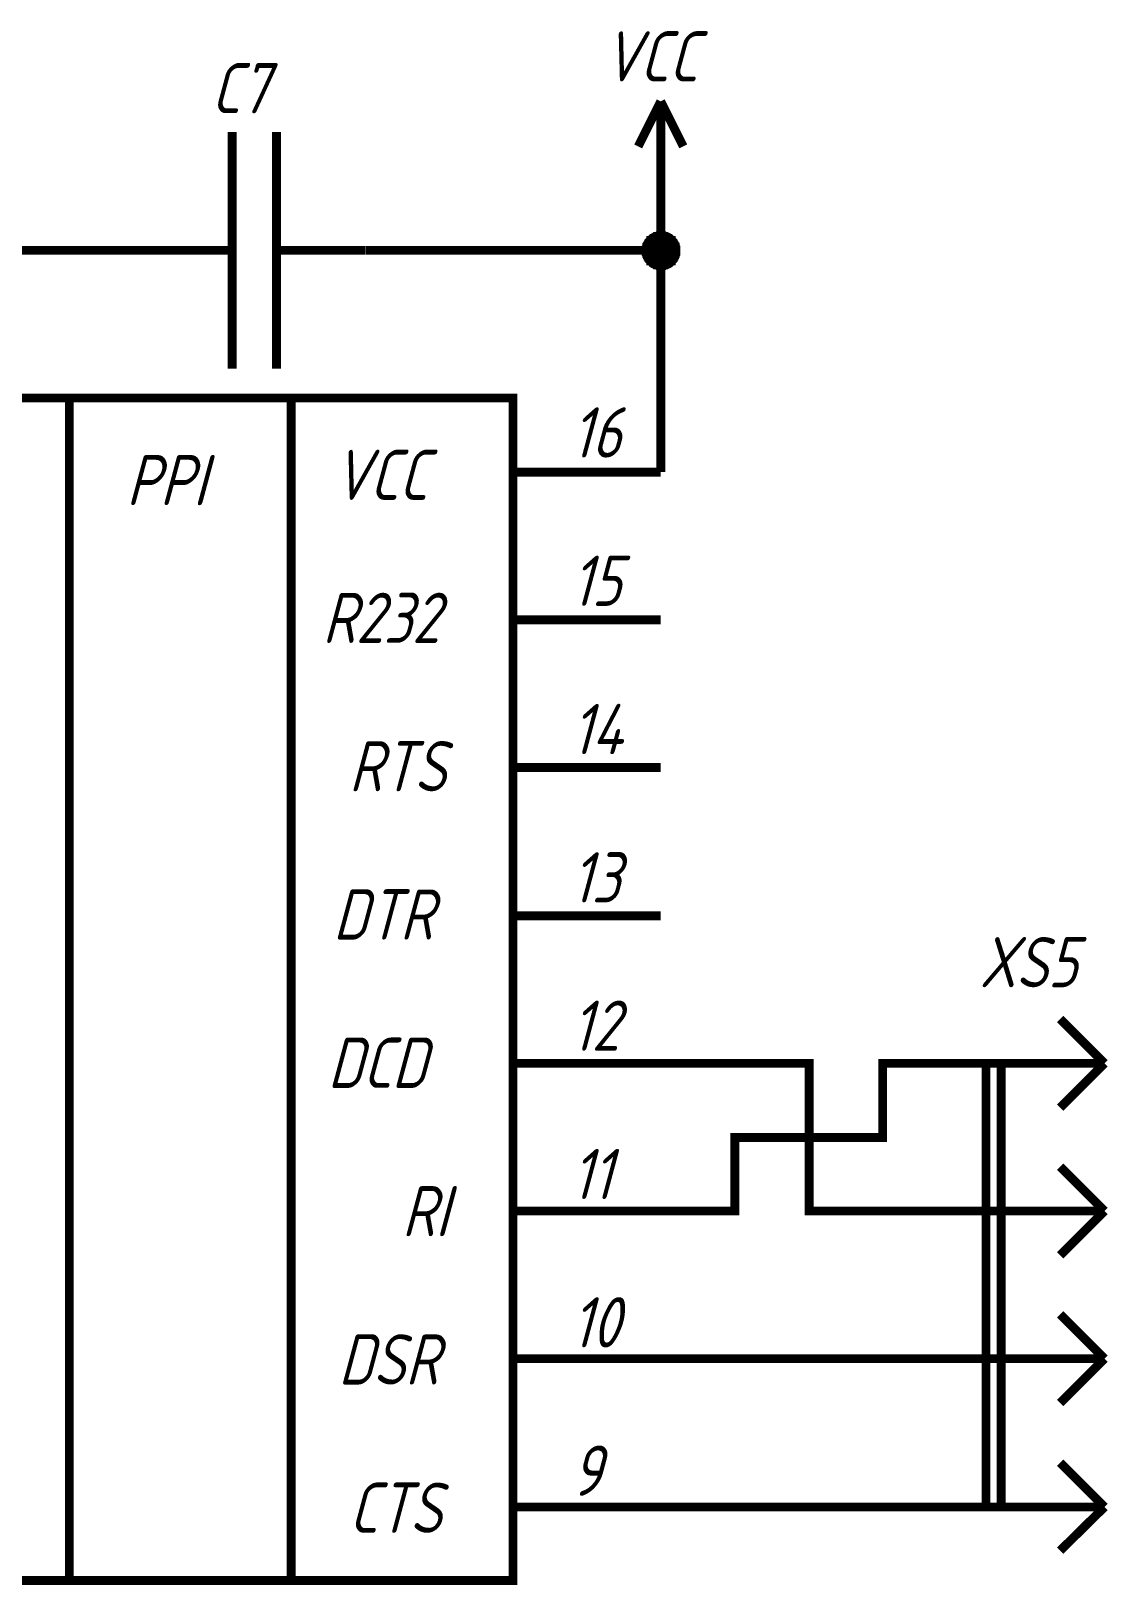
# Model space of a CAD drawing. Header units: millimetres. Extents: x 0 to 841, y 0 to 594.
# Drawn here: x 350.7 to 387.2, y 188.4 to 240.9 of the extents above; entities that cross this region are included whole.
import ezdxf

# ---------------------------------------------------------------- set-up
doc = ezdxf.new("R2010")
doc.units = ezdxf.units.MM
doc.layers.add('Sheet', color=255, linetype='Continuous')
doc.styles.get("Standard").update_dxf_attribs({"font": '', "oblique": 15})
doc.styles.get('Standard').set_extended_font_data('GOST type A')

msp = doc.modelspace()

# ---------------------------------------------------------------- linework, layer by layer
at = {"layer": 'Sheet', "color": 18, "true_color": 0x000000, "const_width": 0.3}
for points in [[(372.003, 238.541), (371.242, 237.018)], [(372.003, 238.541), (372.765, 237.018)], [(372.003, 235.987), (372.003, 238.541)], [(357.51, 229.503), (357.51, 237.499)], [(359.011, 229.503), (359.011, 237.499)], [(359.011, 237.499), (359.011, 233.501)], [(372.003, 225.998), (372.003, 233.501), (372.003, 235.987)], [(371.51, 233.501), (371.51, 233.524), (371.51, 233.546), (371.51, 233.568), (371.51, 233.591), (371.533, 233.613), (371.533, 233.636), (371.533, 233.68), (371.555, 233.703), (371.555, 233.703), (371.578, 233.725), (371.578, 233.748), (371.6, 233.77), (371.6, 233.792), (371.622, 233.815), (371.645, 233.837), (371.667, 233.837), (371.667, 233.86), (371.69, 233.882), (371.712, 233.904), (371.734, 233.904), (371.757, 233.927), (371.779, 233.927), (371.802, 233.949), (371.802, 233.949), (371.824, 233.971), (371.869, 233.971), (371.891, 233.971), (371.914, 233.994), (371.936, 233.994), (371.958, 233.994), (371.981, 233.994), (372.003, 233.994)], [(371.51, 233.501), (371.51, 233.524), (371.51, 233.546), (371.51, 233.568), (371.51, 233.591), (371.533, 233.613), (371.533, 233.636), (371.533, 233.68), (371.555, 233.703), (371.555, 233.703), (371.578, 233.725), (371.578, 233.748), (371.6, 233.77), (371.6, 233.792), (371.622, 233.815), (371.645, 233.837), (371.667, 233.837), (371.667, 233.86), (371.69, 233.882), (371.712, 233.904), (371.734, 233.904), (371.757, 233.927), (371.779, 233.927), (371.802, 233.949), (371.802, 233.949), (371.824, 233.971), (371.869, 233.971), (371.891, 233.971), (371.914, 233.994), (371.936, 233.994), (371.958, 233.994), (371.981, 233.994), (372.003, 233.994)], [(371.51, 233.501), (371.51, 233.524), (371.51, 233.546), (371.51, 233.568), (371.51, 233.591), (371.533, 233.613), (371.533, 233.636), (371.533, 233.68), (371.555, 233.703), (371.555, 233.703), (371.578, 233.725), (371.578, 233.748), (371.6, 233.77), (371.6, 233.792), (371.622, 233.815), (371.645, 233.837), (371.667, 233.837), (371.667, 233.86), (371.69, 233.882), (371.712, 233.904), (371.734, 233.904), (371.757, 233.927), (371.779, 233.927), (371.802, 233.949), (371.802, 233.949), (371.824, 233.971), (371.869, 233.971), (371.891, 233.971), (371.914, 233.994), (371.936, 233.994), (371.958, 233.994), (371.981, 233.994), (372.003, 233.994)], [(371.51, 233.501), (371.51, 233.524), (371.51, 233.546), (371.51, 233.568), (371.51, 233.591), (371.533, 233.613), (371.533, 233.636), (371.533, 233.68), (371.555, 233.703), (371.555, 233.703), (371.578, 233.725), (371.578, 233.748), (371.6, 233.77), (371.6, 233.792), (371.622, 233.815), (371.645, 233.837), (371.667, 233.837), (371.667, 233.86), (371.69, 233.882), (371.712, 233.904), (371.734, 233.904), (371.757, 233.927), (371.779, 233.927), (371.802, 233.949), (371.802, 233.949), (371.824, 233.971), (371.869, 233.971), (371.891, 233.971), (371.914, 233.994), (371.936, 233.994), (371.958, 233.994), (371.981, 233.994), (372.003, 233.994)], [(371.51, 233.501), (371.51, 233.524), (371.51, 233.546), (371.51, 233.568), (371.51, 233.591), (371.533, 233.613), (371.533, 233.636), (371.533, 233.68), (371.555, 233.703), (371.555, 233.703), (371.578, 233.725), (371.578, 233.748), (371.6, 233.77), (371.6, 233.792), (371.622, 233.815), (371.645, 233.837), (371.667, 233.837), (371.667, 233.86), (371.69, 233.882), (371.712, 233.904), (371.734, 233.904), (371.757, 233.927), (371.779, 233.927), (371.802, 233.949), (371.802, 233.949), (371.824, 233.971), (371.869, 233.971), (371.891, 233.971), (371.914, 233.994), (371.936, 233.994), (371.958, 233.994), (371.981, 233.994), (372.003, 233.994)], [(371.51, 233.501), (371.51, 233.524), (371.51, 233.546), (371.51, 233.568), (371.51, 233.591), (371.533, 233.613), (371.533, 233.636), (371.533, 233.68), (371.555, 233.703), (371.555, 233.703), (371.578, 233.725), (371.578, 233.748), (371.6, 233.77), (371.6, 233.792), (371.622, 233.815), (371.645, 233.837), (371.667, 233.837), (371.667, 233.86), (371.69, 233.882), (371.712, 233.904), (371.734, 233.904), (371.757, 233.927), (371.779, 233.927), (371.802, 233.949), (371.802, 233.949), (371.824, 233.971), (371.869, 233.971), (371.891, 233.971), (371.914, 233.994), (371.936, 233.994), (371.958, 233.994), (371.981, 233.994), (372.003, 233.994)], [(371.51, 233.501), (371.51, 233.524), (371.51, 233.546), (371.51, 233.568), (371.51, 233.591), (371.533, 233.613), (371.533, 233.636), (371.533, 233.68), (371.555, 233.703), (371.555, 233.703), (371.578, 233.725), (371.578, 233.748), (371.6, 233.77), (371.6, 233.792), (371.622, 233.815), (371.645, 233.837), (371.667, 233.837), (371.667, 233.86), (371.69, 233.882), (371.712, 233.904), (371.734, 233.904), (371.757, 233.927), (371.779, 233.927), (371.802, 233.949), (371.802, 233.949), (371.824, 233.971), (371.869, 233.971), (371.891, 233.971), (371.914, 233.994), (371.936, 233.994), (371.958, 233.994), (371.981, 233.994), (372.003, 233.994)], [(371.51, 233.501), (371.51, 233.524), (371.51, 233.546), (371.51, 233.568), (371.51, 233.591), (371.533, 233.613), (371.533, 233.636), (371.533, 233.68), (371.555, 233.703), (371.555, 233.703), (371.578, 233.725), (371.578, 233.748), (371.6, 233.77), (371.6, 233.792), (371.622, 233.815), (371.645, 233.837), (371.667, 233.837), (371.667, 233.86), (371.69, 233.882), (371.712, 233.904), (371.734, 233.904), (371.757, 233.927), (371.779, 233.927), (371.802, 233.949), (371.802, 233.949), (371.824, 233.971), (371.869, 233.971), (371.891, 233.971), (371.914, 233.994), (371.936, 233.994), (371.958, 233.994), (371.981, 233.994), (372.003, 233.994)], [(372.003, 233.994), (372.003, 233.994)], [(372.003, 233.994), (372.026, 233.994), (372.048, 233.994), (372.093, 233.994), (372.115, 233.994), (372.138, 233.971), (372.16, 233.971), (372.182, 233.971), (372.205, 233.949), (372.227, 233.949), (372.25, 233.927), (372.272, 233.927), (372.294, 233.904), (372.317, 233.904), (372.339, 233.882), (372.362, 233.86), (372.362, 233.837), (372.384, 233.837), (372.406, 233.815), (372.429, 233.792), (372.429, 233.77), (372.451, 233.748), (372.451, 233.725), (372.474, 233.703), (372.474, 233.703), (372.496, 233.68), (372.496, 233.636), (372.496, 233.613), (372.518, 233.591), (372.518, 233.568), (372.518, 233.546), (372.518, 233.524), (372.518, 233.501)], [(372.003, 233.994), (372.003, 233.994)], [(372.003, 233.994), (372.026, 233.994), (372.048, 233.994), (372.093, 233.994), (372.115, 233.994), (372.138, 233.971), (372.16, 233.971), (372.182, 233.971), (372.205, 233.949), (372.227, 233.949), (372.25, 233.927), (372.272, 233.927), (372.294, 233.904), (372.317, 233.904), (372.339, 233.882), (372.362, 233.86), (372.362, 233.837), (372.384, 233.837), (372.406, 233.815), (372.429, 233.792), (372.429, 233.77), (372.451, 233.748), (372.451, 233.725), (372.474, 233.703), (372.474, 233.703), (372.496, 233.68), (372.496, 233.636), (372.496, 233.613), (372.518, 233.591), (372.518, 233.568), (372.518, 233.546), (372.518, 233.524), (372.518, 233.501)], [(372.003, 233.994), (372.003, 233.994)], [(372.003, 233.994), (372.026, 233.994), (372.048, 233.994), (372.093, 233.994), (372.115, 233.994), (372.138, 233.971), (372.16, 233.971), (372.182, 233.971), (372.205, 233.949), (372.227, 233.949), (372.25, 233.927), (372.272, 233.927), (372.294, 233.904), (372.317, 233.904), (372.339, 233.882), (372.362, 233.86), (372.362, 233.837), (372.384, 233.837), (372.406, 233.815), (372.429, 233.792), (372.429, 233.77), (372.451, 233.748), (372.451, 233.725), (372.474, 233.703), (372.474, 233.703), (372.496, 233.68), (372.496, 233.636), (372.496, 233.613), (372.518, 233.591), (372.518, 233.568), (372.518, 233.546), (372.518, 233.524), (372.518, 233.501)], [(372.003, 233.994), (372.003, 233.994)], [(372.003, 233.994), (372.026, 233.994), (372.048, 233.994), (372.093, 233.994), (372.115, 233.994), (372.138, 233.971), (372.16, 233.971), (372.182, 233.971), (372.205, 233.949), (372.227, 233.949), (372.25, 233.927), (372.272, 233.927), (372.294, 233.904), (372.317, 233.904), (372.339, 233.882), (372.362, 233.86), (372.362, 233.837), (372.384, 233.837), (372.406, 233.815), (372.429, 233.792), (372.429, 233.77), (372.451, 233.748), (372.451, 233.725), (372.474, 233.703), (372.474, 233.703), (372.496, 233.68), (372.496, 233.636), (372.496, 233.613), (372.518, 233.591), (372.518, 233.568), (372.518, 233.546), (372.518, 233.524), (372.518, 233.501)], [(372.003, 233.994), (372.003, 233.994)], [(372.003, 233.994), (372.026, 233.994), (372.048, 233.994), (372.093, 233.994), (372.115, 233.994), (372.138, 233.971), (372.16, 233.971), (372.182, 233.971), (372.205, 233.949), (372.227, 233.949), (372.25, 233.927), (372.272, 233.927), (372.294, 233.904), (372.317, 233.904), (372.339, 233.882), (372.362, 233.86), (372.362, 233.837), (372.384, 233.837), (372.406, 233.815), (372.429, 233.792), (372.429, 233.77), (372.451, 233.748), (372.451, 233.725), (372.474, 233.703), (372.474, 233.703), (372.496, 233.68), (372.496, 233.636), (372.496, 233.613), (372.518, 233.591), (372.518, 233.568), (372.518, 233.546), (372.518, 233.524), (372.518, 233.501)], [(372.003, 233.994), (372.003, 233.994)], [(372.003, 233.994), (372.026, 233.994), (372.048, 233.994), (372.093, 233.994), (372.115, 233.994), (372.138, 233.971), (372.16, 233.971), (372.182, 233.971), (372.205, 233.949), (372.227, 233.949), (372.25, 233.927), (372.272, 233.927), (372.294, 233.904), (372.317, 233.904), (372.339, 233.882), (372.362, 233.86), (372.362, 233.837), (372.384, 233.837), (372.406, 233.815), (372.429, 233.792), (372.429, 233.77), (372.451, 233.748), (372.451, 233.725), (372.474, 233.703), (372.474, 233.703), (372.496, 233.68), (372.496, 233.636), (372.496, 233.613), (372.518, 233.591), (372.518, 233.568), (372.518, 233.546), (372.518, 233.524), (372.518, 233.501)], [(372.003, 233.994), (372.003, 233.994)], [(372.003, 233.994), (372.026, 233.994), (372.048, 233.994), (372.093, 233.994), (372.115, 233.994), (372.138, 233.971), (372.16, 233.971), (372.182, 233.971), (372.205, 233.949), (372.227, 233.949), (372.25, 233.927), (372.272, 233.927), (372.294, 233.904), (372.317, 233.904), (372.339, 233.882), (372.362, 233.86), (372.362, 233.837), (372.384, 233.837), (372.406, 233.815), (372.429, 233.792), (372.429, 233.77), (372.451, 233.748), (372.451, 233.725), (372.474, 233.703), (372.474, 233.703), (372.496, 233.68), (372.496, 233.636), (372.496, 233.613), (372.518, 233.591), (372.518, 233.568), (372.518, 233.546), (372.518, 233.524), (372.518, 233.501)], [(372.003, 233.994), (372.003, 233.994)], [(372.003, 233.994), (372.026, 233.994), (372.048, 233.994), (372.093, 233.994), (372.115, 233.994), (372.138, 233.971), (372.16, 233.971), (372.182, 233.971), (372.205, 233.949), (372.227, 233.949), (372.25, 233.927), (372.272, 233.927), (372.294, 233.904), (372.317, 233.904), (372.339, 233.882), (372.362, 233.86), (372.362, 233.837), (372.384, 233.837), (372.406, 233.815), (372.429, 233.792), (372.429, 233.77), (372.451, 233.748), (372.451, 233.725), (372.474, 233.703), (372.474, 233.703), (372.496, 233.68), (372.496, 233.636), (372.496, 233.613), (372.518, 233.591), (372.518, 233.568), (372.518, 233.546), (372.518, 233.524), (372.518, 233.501)], [(339.5, 210.991), (334.505, 210.991), (334.505, 233.501), (354.508, 233.501)], [(357.006, 233.501), (354.508, 233.501)], [(357.006, 233.501), (357.51, 233.501)], [(359.011, 233.501), (359.504, 233.501)], [(359.504, 233.501), (362.001, 233.501)], [(372.003, 233.501), (362.013, 233.501)], [(372.003, 232.986), (371.981, 232.986), (371.958, 232.986), (371.936, 232.986), (371.914, 232.986), (371.891, 233.008), (371.869, 233.008), (371.824, 233.008), (371.802, 233.031), (371.802, 233.031), (371.779, 233.053), (371.757, 233.053), (371.734, 233.076), (371.712, 233.076), (371.69, 233.098), (371.667, 233.12), (371.667, 233.143), (371.645, 233.143), (371.622, 233.165), (371.6, 233.188), (371.6, 233.21), (371.578, 233.232), (371.578, 233.255), (371.555, 233.277), (371.555, 233.3), (371.533, 233.322), (371.533, 233.344), (371.533, 233.367), (371.51, 233.389), (371.51, 233.412), (371.51, 233.456), (371.51, 233.479), (371.51, 233.501)], [(371.51, 233.501), (371.51, 233.501)], [(372.003, 232.986), (371.981, 232.986), (371.958, 232.986), (371.936, 232.986), (371.914, 232.986), (371.891, 233.008), (371.869, 233.008), (371.824, 233.008), (371.802, 233.031), (371.802, 233.031), (371.779, 233.053), (371.757, 233.053), (371.734, 233.076), (371.712, 233.076), (371.69, 233.098), (371.667, 233.12), (371.667, 233.143), (371.645, 233.143), (371.622, 233.165), (371.6, 233.188), (371.6, 233.21), (371.578, 233.232), (371.578, 233.255), (371.555, 233.277), (371.555, 233.3), (371.533, 233.322), (371.533, 233.344), (371.533, 233.367), (371.51, 233.389), (371.51, 233.412), (371.51, 233.456), (371.51, 233.479), (371.51, 233.501)], [(371.51, 233.501), (371.51, 233.501)], [(372.003, 232.986), (371.981, 232.986), (371.958, 232.986), (371.936, 232.986), (371.914, 232.986), (371.891, 233.008), (371.869, 233.008), (371.824, 233.008), (371.802, 233.031), (371.802, 233.031), (371.779, 233.053), (371.757, 233.053), (371.734, 233.076), (371.712, 233.076), (371.69, 233.098), (371.667, 233.12), (371.667, 233.143), (371.645, 233.143), (371.622, 233.165), (371.6, 233.188), (371.6, 233.21), (371.578, 233.232), (371.578, 233.255), (371.555, 233.277), (371.555, 233.3), (371.533, 233.322), (371.533, 233.344), (371.533, 233.367), (371.51, 233.389), (371.51, 233.412), (371.51, 233.456), (371.51, 233.479), (371.51, 233.501)], [(371.51, 233.501), (371.51, 233.501)], [(372.003, 232.986), (371.981, 232.986), (371.958, 232.986), (371.936, 232.986), (371.914, 232.986), (371.891, 233.008), (371.869, 233.008), (371.824, 233.008), (371.802, 233.031), (371.802, 233.031), (371.779, 233.053), (371.757, 233.053), (371.734, 233.076), (371.712, 233.076), (371.69, 233.098), (371.667, 233.12), (371.667, 233.143), (371.645, 233.143), (371.622, 233.165), (371.6, 233.188), (371.6, 233.21), (371.578, 233.232), (371.578, 233.255), (371.555, 233.277), (371.555, 233.3), (371.533, 233.322), (371.533, 233.344), (371.533, 233.367), (371.51, 233.389), (371.51, 233.412), (371.51, 233.456), (371.51, 233.479), (371.51, 233.501)], [(371.51, 233.501), (371.51, 233.501)], [(372.003, 232.986), (371.981, 232.986), (371.958, 232.986), (371.936, 232.986), (371.914, 232.986), (371.891, 233.008), (371.869, 233.008), (371.824, 233.008), (371.802, 233.031), (371.802, 233.031), (371.779, 233.053), (371.757, 233.053), (371.734, 233.076), (371.712, 233.076), (371.69, 233.098), (371.667, 233.12), (371.667, 233.143), (371.645, 233.143), (371.622, 233.165), (371.6, 233.188), (371.6, 233.21), (371.578, 233.232), (371.578, 233.255), (371.555, 233.277), (371.555, 233.3), (371.533, 233.322), (371.533, 233.344), (371.533, 233.367), (371.51, 233.389), (371.51, 233.412), (371.51, 233.456), (371.51, 233.479), (371.51, 233.501)], [(371.51, 233.501), (371.51, 233.501)], [(372.003, 232.986), (371.981, 232.986), (371.958, 232.986), (371.936, 232.986), (371.914, 232.986), (371.891, 233.008), (371.869, 233.008), (371.824, 233.008), (371.802, 233.031), (371.802, 233.031), (371.779, 233.053), (371.757, 233.053), (371.734, 233.076), (371.712, 233.076), (371.69, 233.098), (371.667, 233.12), (371.667, 233.143), (371.645, 233.143), (371.622, 233.165), (371.6, 233.188), (371.6, 233.21), (371.578, 233.232), (371.578, 233.255), (371.555, 233.277), (371.555, 233.3), (371.533, 233.322), (371.533, 233.344), (371.533, 233.367), (371.51, 233.389), (371.51, 233.412), (371.51, 233.456), (371.51, 233.479), (371.51, 233.501)], [(371.51, 233.501), (371.51, 233.501)], [(372.003, 232.986), (371.981, 232.986), (371.958, 232.986), (371.936, 232.986), (371.914, 232.986), (371.891, 233.008), (371.869, 233.008), (371.824, 233.008), (371.802, 233.031), (371.802, 233.031), (371.779, 233.053), (371.757, 233.053), (371.734, 233.076), (371.712, 233.076), (371.69, 233.098), (371.667, 233.12), (371.667, 233.143), (371.645, 233.143), (371.622, 233.165), (371.6, 233.188), (371.6, 233.21), (371.578, 233.232), (371.578, 233.255), (371.555, 233.277), (371.555, 233.3), (371.533, 233.322), (371.533, 233.344), (371.533, 233.367), (371.51, 233.389), (371.51, 233.412), (371.51, 233.456), (371.51, 233.479), (371.51, 233.501)], [(371.51, 233.501), (371.51, 233.501)], [(372.003, 232.986), (371.981, 232.986), (371.958, 232.986), (371.936, 232.986), (371.914, 232.986), (371.891, 233.008), (371.869, 233.008), (371.824, 233.008), (371.802, 233.031), (371.802, 233.031), (371.779, 233.053), (371.757, 233.053), (371.734, 233.076), (371.712, 233.076), (371.69, 233.098), (371.667, 233.12), (371.667, 233.143), (371.645, 233.143), (371.622, 233.165), (371.6, 233.188), (371.6, 233.21), (371.578, 233.232), (371.578, 233.255), (371.555, 233.277), (371.555, 233.3), (371.533, 233.322), (371.533, 233.344), (371.533, 233.367), (371.51, 233.389), (371.51, 233.412), (371.51, 233.456), (371.51, 233.479), (371.51, 233.501)], [(371.51, 233.501), (371.51, 233.501)], [(372.518, 233.501), (372.518, 233.479), (372.518, 233.456), (372.518, 233.412), (372.518, 233.389), (372.496, 233.367), (372.496, 233.344), (372.496, 233.322), (372.474, 233.3), (372.474, 233.277), (372.451, 233.255), (372.451, 233.232), (372.429, 233.21), (372.429, 233.188), (372.406, 233.165), (372.384, 233.143), (372.362, 233.143), (372.362, 233.12), (372.339, 233.098), (372.317, 233.076), (372.294, 233.076), (372.272, 233.053), (372.25, 233.053), (372.227, 233.031), (372.205, 233.031), (372.182, 233.008), (372.16, 233.008), (372.138, 233.008), (372.115, 232.986), (372.093, 232.986), (372.048, 232.986), (372.026, 232.986), (372.003, 232.986)], [(372.518, 233.501), (372.518, 233.479), (372.518, 233.456), (372.518, 233.412), (372.518, 233.389), (372.496, 233.367), (372.496, 233.344), (372.496, 233.322), (372.474, 233.3), (372.474, 233.277), (372.451, 233.255), (372.451, 233.232), (372.429, 233.21), (372.429, 233.188), (372.406, 233.165), (372.384, 233.143), (372.362, 233.143), (372.362, 233.12), (372.339, 233.098), (372.317, 233.076), (372.294, 233.076), (372.272, 233.053), (372.25, 233.053), (372.227, 233.031), (372.205, 233.031), (372.182, 233.008), (372.16, 233.008), (372.138, 233.008), (372.115, 232.986), (372.093, 232.986), (372.048, 232.986), (372.026, 232.986), (372.003, 232.986)], [(372.518, 233.501), (372.518, 233.479), (372.518, 233.456), (372.518, 233.412), (372.518, 233.389), (372.496, 233.367), (372.496, 233.344), (372.496, 233.322), (372.474, 233.3), (372.474, 233.277), (372.451, 233.255), (372.451, 233.232), (372.429, 233.21), (372.429, 233.188), (372.406, 233.165), (372.384, 233.143), (372.362, 233.143), (372.362, 233.12), (372.339, 233.098), (372.317, 233.076), (372.294, 233.076), (372.272, 233.053), (372.25, 233.053), (372.227, 233.031), (372.205, 233.031), (372.182, 233.008), (372.16, 233.008), (372.138, 233.008), (372.115, 232.986), (372.093, 232.986), (372.048, 232.986), (372.026, 232.986), (372.003, 232.986)], [(372.518, 233.501), (372.518, 233.479), (372.518, 233.456), (372.518, 233.412), (372.518, 233.389), (372.496, 233.367), (372.496, 233.344), (372.496, 233.322), (372.474, 233.3), (372.474, 233.277), (372.451, 233.255), (372.451, 233.232), (372.429, 233.21), (372.429, 233.188), (372.406, 233.165), (372.384, 233.143), (372.362, 233.143), (372.362, 233.12), (372.339, 233.098), (372.317, 233.076), (372.294, 233.076), (372.272, 233.053), (372.25, 233.053), (372.227, 233.031), (372.205, 233.031), (372.182, 233.008), (372.16, 233.008), (372.138, 233.008), (372.115, 232.986), (372.093, 232.986), (372.048, 232.986), (372.026, 232.986), (372.003, 232.986)], [(372.518, 233.501), (372.518, 233.479), (372.518, 233.456), (372.518, 233.412), (372.518, 233.389), (372.496, 233.367), (372.496, 233.344), (372.496, 233.322), (372.474, 233.3), (372.474, 233.277), (372.451, 233.255), (372.451, 233.232), (372.429, 233.21), (372.429, 233.188), (372.406, 233.165), (372.384, 233.143), (372.362, 233.143), (372.362, 233.12), (372.339, 233.098), (372.317, 233.076), (372.294, 233.076), (372.272, 233.053), (372.25, 233.053), (372.227, 233.031), (372.205, 233.031), (372.182, 233.008), (372.16, 233.008), (372.138, 233.008), (372.115, 232.986), (372.093, 232.986), (372.048, 232.986), (372.026, 232.986), (372.003, 232.986)], [(372.518, 233.501), (372.518, 233.479), (372.518, 233.456), (372.518, 233.412), (372.518, 233.389), (372.496, 233.367), (372.496, 233.344), (372.496, 233.322), (372.474, 233.3), (372.474, 233.277), (372.451, 233.255), (372.451, 233.232), (372.429, 233.21), (372.429, 233.188), (372.406, 233.165), (372.384, 233.143), (372.362, 233.143), (372.362, 233.12), (372.339, 233.098), (372.317, 233.076), (372.294, 233.076), (372.272, 233.053), (372.25, 233.053), (372.227, 233.031), (372.205, 233.031), (372.182, 233.008), (372.16, 233.008), (372.138, 233.008), (372.115, 232.986), (372.093, 232.986), (372.048, 232.986), (372.026, 232.986), (372.003, 232.986)], [(372.518, 233.501), (372.518, 233.479), (372.518, 233.456), (372.518, 233.412), (372.518, 233.389), (372.496, 233.367), (372.496, 233.344), (372.496, 233.322), (372.474, 233.3), (372.474, 233.277), (372.451, 233.255), (372.451, 233.232), (372.429, 233.21), (372.429, 233.188), (372.406, 233.165), (372.384, 233.143), (372.362, 233.143), (372.362, 233.12), (372.339, 233.098), (372.317, 233.076), (372.294, 233.076), (372.272, 233.053), (372.25, 233.053), (372.227, 233.031), (372.205, 233.031), (372.182, 233.008), (372.16, 233.008), (372.138, 233.008), (372.115, 232.986), (372.093, 232.986), (372.048, 232.986), (372.026, 232.986), (372.003, 232.986)], [(372.518, 233.501), (372.518, 233.479), (372.518, 233.456), (372.518, 233.412), (372.518, 233.389), (372.496, 233.367), (372.496, 233.344), (372.496, 233.322), (372.474, 233.3), (372.474, 233.277), (372.451, 233.255), (372.451, 233.232), (372.429, 233.21), (372.429, 233.188), (372.406, 233.165), (372.384, 233.143), (372.362, 233.143), (372.362, 233.12), (372.339, 233.098), (372.317, 233.076), (372.294, 233.076), (372.272, 233.053), (372.25, 233.053), (372.227, 233.031), (372.205, 233.031), (372.182, 233.008), (372.16, 233.008), (372.138, 233.008), (372.115, 232.986), (372.093, 232.986), (372.048, 232.986), (372.026, 232.986), (372.003, 232.986)], [(372.518, 233.501), (372.518, 233.501), (372.518, 233.501), (372.518, 233.501), (372.518, 233.501), (372.518, 233.501), (372.518, 233.501), (372.518, 233.501), (372.518, 233.501), (372.518, 233.501), (372.518, 233.501), (372.518, 233.501), (372.518, 233.501), (372.518, 233.501), (372.518, 233.501), (372.518, 233.501), (372.518, 233.501), (372.518, 233.501), (372.518, 233.501), (372.518, 233.501), (372.518, 233.501), (372.518, 233.501), (372.518, 233.501), (372.518, 233.501), (372.518, 233.501), (372.518, 233.501), (372.518, 233.501), (372.518, 233.501), (372.518, 233.501), (372.518, 233.501), (372.518, 233.501), (372.518, 233.501), (372.518, 233.501)], [(372.518, 233.501), (372.518, 233.501)], [(372.518, 233.501), (372.518, 233.501), (372.518, 233.501), (372.518, 233.501), (372.518, 233.501), (372.518, 233.501), (372.518, 233.501), (372.518, 233.501), (372.518, 233.501), (372.518, 233.501), (372.518, 233.501), (372.518, 233.501), (372.518, 233.501), (372.518, 233.501), (372.518, 233.501), (372.518, 233.501), (372.518, 233.501), (372.518, 233.501), (372.518, 233.501), (372.518, 233.501), (372.518, 233.501), (372.518, 233.501), (372.518, 233.501), (372.518, 233.501), (372.518, 233.501), (372.518, 233.501), (372.518, 233.501), (372.518, 233.501), (372.518, 233.501), (372.518, 233.501), (372.518, 233.501), (372.518, 233.501), (372.518, 233.501)], [(372.518, 233.501), (372.518, 233.501)], [(372.518, 233.501), (372.518, 233.501), (372.518, 233.501), (372.518, 233.501), (372.518, 233.501), (372.518, 233.501), (372.518, 233.501), (372.518, 233.501), (372.518, 233.501), (372.518, 233.501), (372.518, 233.501), (372.518, 233.501), (372.518, 233.501), (372.518, 233.501), (372.518, 233.501), (372.518, 233.501), (372.518, 233.501), (372.518, 233.501), (372.518, 233.501), (372.518, 233.501), (372.518, 233.501), (372.518, 233.501), (372.518, 233.501), (372.518, 233.501), (372.518, 233.501), (372.518, 233.501), (372.518, 233.501), (372.518, 233.501), (372.518, 233.501), (372.518, 233.501), (372.518, 233.501), (372.518, 233.501), (372.518, 233.501)], [(372.518, 233.501), (372.518, 233.501)], [(372.518, 233.501), (372.518, 233.501), (372.518, 233.501), (372.518, 233.501), (372.518, 233.501), (372.518, 233.501), (372.518, 233.501), (372.518, 233.501), (372.518, 233.501), (372.518, 233.501), (372.518, 233.501), (372.518, 233.501), (372.518, 233.501), (372.518, 233.501), (372.518, 233.501), (372.518, 233.501), (372.518, 233.501), (372.518, 233.501), (372.518, 233.501), (372.518, 233.501), (372.518, 233.501), (372.518, 233.501), (372.518, 233.501), (372.518, 233.501), (372.518, 233.501), (372.518, 233.501), (372.518, 233.501), (372.518, 233.501), (372.518, 233.501), (372.518, 233.501), (372.518, 233.501), (372.518, 233.501), (372.518, 233.501)], [(372.518, 233.501), (372.518, 233.501)], [(372.518, 233.501), (372.518, 233.501), (372.518, 233.501), (372.518, 233.501), (372.518, 233.501), (372.518, 233.501), (372.518, 233.501), (372.518, 233.501), (372.518, 233.501), (372.518, 233.501), (372.518, 233.501), (372.518, 233.501), (372.518, 233.501), (372.518, 233.501), (372.518, 233.501), (372.518, 233.501), (372.518, 233.501), (372.518, 233.501), (372.518, 233.501), (372.518, 233.501), (372.518, 233.501), (372.518, 233.501), (372.518, 233.501), (372.518, 233.501), (372.518, 233.501), (372.518, 233.501), (372.518, 233.501), (372.518, 233.501), (372.518, 233.501), (372.518, 233.501), (372.518, 233.501), (372.518, 233.501), (372.518, 233.501)], [(372.518, 233.501), (372.518, 233.501)], [(372.518, 233.501), (372.518, 233.501), (372.518, 233.501), (372.518, 233.501), (372.518, 233.501), (372.518, 233.501), (372.518, 233.501), (372.518, 233.501), (372.518, 233.501), (372.518, 233.501), (372.518, 233.501), (372.518, 233.501), (372.518, 233.501), (372.518, 233.501), (372.518, 233.501), (372.518, 233.501), (372.518, 233.501), (372.518, 233.501), (372.518, 233.501), (372.518, 233.501), (372.518, 233.501), (372.518, 233.501), (372.518, 233.501), (372.518, 233.501), (372.518, 233.501), (372.518, 233.501), (372.518, 233.501), (372.518, 233.501), (372.518, 233.501), (372.518, 233.501), (372.518, 233.501), (372.518, 233.501), (372.518, 233.501)], [(372.518, 233.501), (372.518, 233.501)], [(372.518, 233.501), (372.518, 233.501), (372.518, 233.501), (372.518, 233.501), (372.518, 233.501), (372.518, 233.501), (372.518, 233.501), (372.518, 233.501), (372.518, 233.501), (372.518, 233.501), (372.518, 233.501), (372.518, 233.501), (372.518, 233.501), (372.518, 233.501), (372.518, 233.501), (372.518, 233.501), (372.518, 233.501), (372.518, 233.501), (372.518, 233.501), (372.518, 233.501), (372.518, 233.501), (372.518, 233.501), (372.518, 233.501), (372.518, 233.501), (372.518, 233.501), (372.518, 233.501), (372.518, 233.501), (372.518, 233.501), (372.518, 233.501), (372.518, 233.501), (372.518, 233.501), (372.518, 233.501), (372.518, 233.501)], [(372.518, 233.501), (372.518, 233.501)], [(372.518, 233.501), (372.518, 233.501), (372.518, 233.501), (372.518, 233.501), (372.518, 233.501), (372.518, 233.501), (372.518, 233.501), (372.518, 233.501), (372.518, 233.501), (372.518, 233.501), (372.518, 233.501), (372.518, 233.501), (372.518, 233.501), (372.518, 233.501), (372.518, 233.501), (372.518, 233.501), (372.518, 233.501), (372.518, 233.501), (372.518, 233.501), (372.518, 233.501), (372.518, 233.501), (372.518, 233.501), (372.518, 233.501), (372.518, 233.501), (372.518, 233.501), (372.518, 233.501), (372.518, 233.501), (372.518, 233.501), (372.518, 233.501), (372.518, 233.501), (372.518, 233.501), (372.518, 233.501), (372.518, 233.501)], [(372.518, 233.501), (372.518, 233.501)], [(352, 188.503), (352, 228.506)], [(359.504, 188.503), (359.504, 228.506)], [(367.008, 225.998), (372.003, 225.998)], [(367.008, 221.003), (372.003, 221.003)], [(367.008, 216.008), (372.003, 216.008)], [(367.008, 210.991), (372.003, 210.991)], [(387.011, 205.996), (385.511, 207.497)], [(367.008, 205.996), (372.003, 205.996)], [(372.003, 205.996), (377.021, 205.996), (377.021, 201.001), (382.016, 201.001), (382.016, 201.001)], [(372.003, 201.001), (374.512, 201.001), (374.512, 203.488), (379.507, 203.488), (379.507, 205.996), (382.016, 205.996)], [(387.011, 205.996), (382.016, 205.996)], [(383.002, 205.996), (383.002, 190.989)], [(383.517, 205.996), (383.517, 190.989)], [(387.011, 205.996), (385.511, 204.495)], [(387.011, 201.001), (385.511, 202.502)], [(367.008, 201.001), (372.003, 201.001)], [(387.011, 201.001), (382.016, 201.001)], [(387.011, 201.001), (385.511, 199.501)], [(387.011, 196.007), (385.511, 197.507)], [(367.008, 196.007), (372.003, 196.007)], [(372.003, 196.007), (382.016, 196.007), (382.016, 196.007)], [(387.011, 196.007), (382.016, 196.007)], [(387.011, 196.007), (385.511, 194.506)], [(387.011, 190.989), (385.511, 192.49)], [(367.008, 190.989), (372.003, 190.989)], [(372.003, 190.989), (382.016, 190.989)], [(387.011, 190.989), (382.016, 190.989)], [(387.011, 190.989), (385.511, 189.511)]]:
    msp.add_lwpolyline(points, dxfattribs=at)
at = {"layer": 'Sheet', "color": 18, "true_color": 0x000000, "const_width": 0.508}
msp.add_lwpolyline([(371.746, 233.5, 1), (372.254, 233.5, 1)], format="xyb", close=True, dxfattribs=at)
at = {"layer": 'Sheet', "color": 18, "true_color": 0x000000, "const_width": 0.3}
msp.add_lwpolyline([(344.518, 228.506), (367.008, 228.506), (367.008, 188.503), (344.518, 188.503), (344.518, 228.506)], close=True, dxfattribs=at)

# ---------------------------------------------------------------- texts
at = {"layer": 'Sheet', "color": 18, "true_color": 0x000000, "oblique": 15}
for s, p in [('VCC', (370.054, 239.213)), ('C7', (356.793, 238.138)), ('16', (368.979, 226.49)), ('PPI', (353.926, 224.878)), ('VCC', (360.915, 225.057)), ('15', (368.979, 221.473)), ('R232', (360.557, 220.219)), ('14', (368.979, 216.456)), ('RTS', (361.453, 215.202)), ('13', (368.979, 211.439)), ('DTR', (360.915, 210.185)), ('XS5', (382.778, 208.572)), ('12', (368.979, 206.422)), ('DCD', (360.736, 205.167)), ('11', (368.979, 201.405)), ('RI', (363.245, 200.15)), ('10', (368.979, 196.387)), ('DSR', (361.094, 195.133)), ('9', (368.979, 191.37)), ('CTS', (361.453, 190.116))]:
    msp.add_text(s, height=1.7, dxfattribs=at).set_placement(p)

doc.saveas('drawing.dxf')
